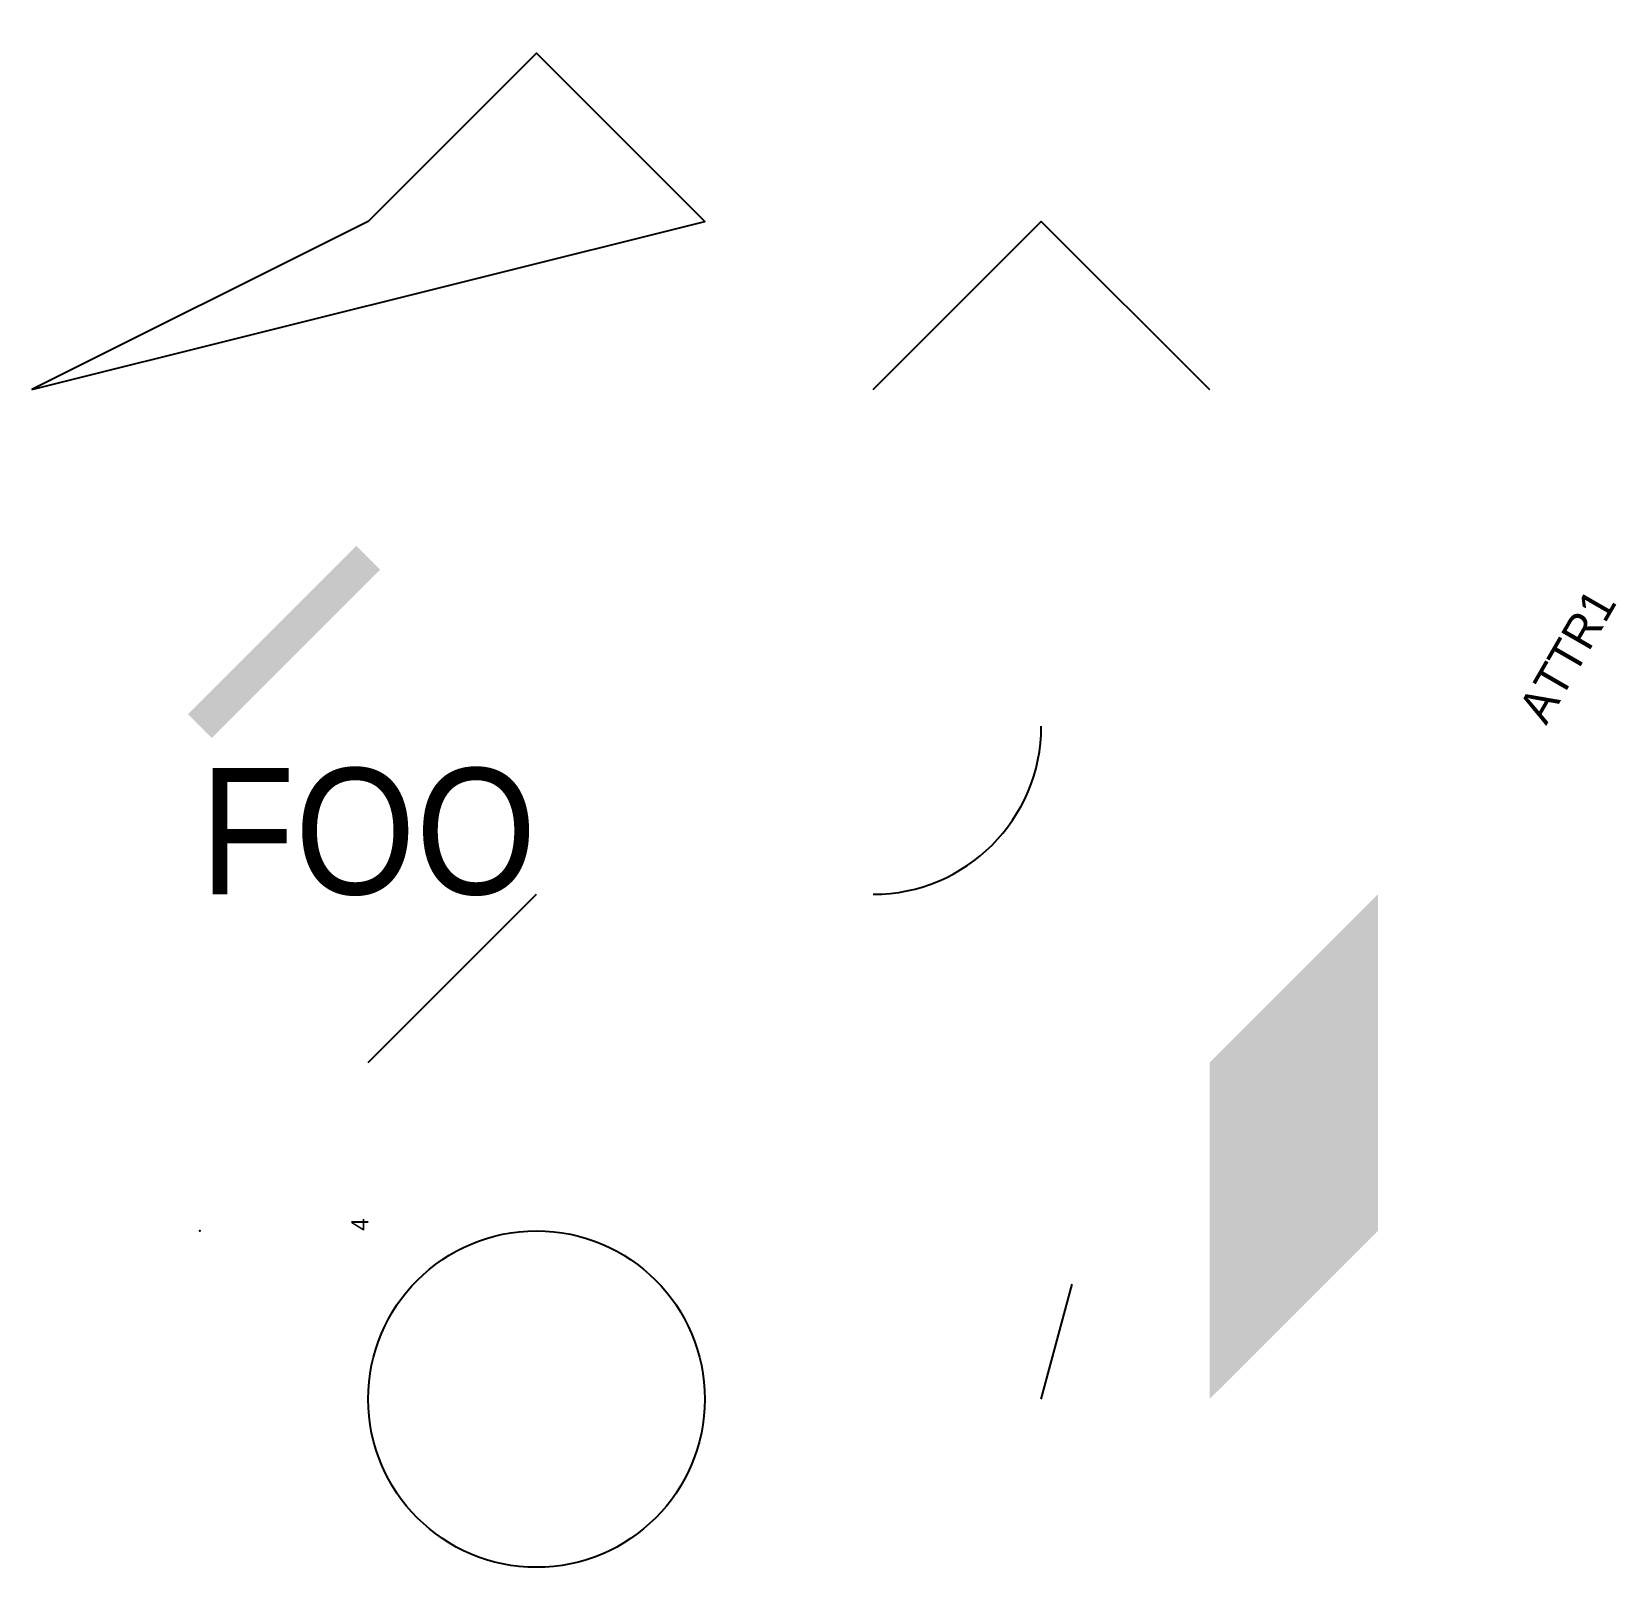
# Model space of a CAD drawing. Extents: x 0 to 9.42, y 0 to 9.13.
import ezdxf
from ezdxf.enums import TextEntityAlignment as Align

# ---------------------------------------------------------------- set-up
doc = ezdxf.new("R2010")
doc.units = 0
doc.layers.get('0').update_dxf_attribs({"linetype": 'CONTINUOUS'})

# ---------------------------------------------------------------- blocks, each defined once
blk = doc.blocks.new('BLOCK1')
blk.add_line((0, 0, -1), (1, 1))
blk = doc.blocks.new('BLOCK2')
blk.add_attdef('ATTR2', (0, 0), '', height=0.2, rotation=60)

msp = doc.modelspace()

# ---------------------------------------------------------------- linework, layer by layer
msp.add_line((2, 3, 4), (3, 4, 5))
msp.add_lwpolyline([(5, 7), (6, 8), (7, 7)])
msp.add_circle((3, 1, 2), 1)
msp.add_arc((5, 5, 5), 1, 270, 0)
msp.add_point((1, 2, 3))
msp.add_solid([(7, 1, 2), (8, 2, 2), (7, 3, 2), (8, 4, 2)])
msp.add_trace([(0.929289, 5.070711, 2), (1.070711, 4.929289, 2), (1.929289, 6.070711, 2), (2.070711, 5.929289, 2)])
msp.add_3dface([(0, 7, 1), (4, 8, 2), (3, 9, 3), (2, 8, 4)])

# ---------------------------------------------------------------- block references
at = {"xscale": 0.5, "yscale": 0.5, "zscale": 0.5, "rotation": 30}
msp.add_blockref('BLOCK2', (2, 2, 4), dxfattribs=at).add_auto_attribs({'ATTR2': '4'})
msp.add_blockref('BLOCK1', (6, 1, 3), dxfattribs=at)

# ---------------------------------------------------------------- texts
msp.add_text('FOO', height=0.75).set_placement((1, 4, 2), (3, 4, 2), align=Align.ALIGNED)
msp.add_attdef('ATTR1', (9, 5, 2), '3', height=0.2, rotation=60)

doc.saveas('drawing.dxf')
